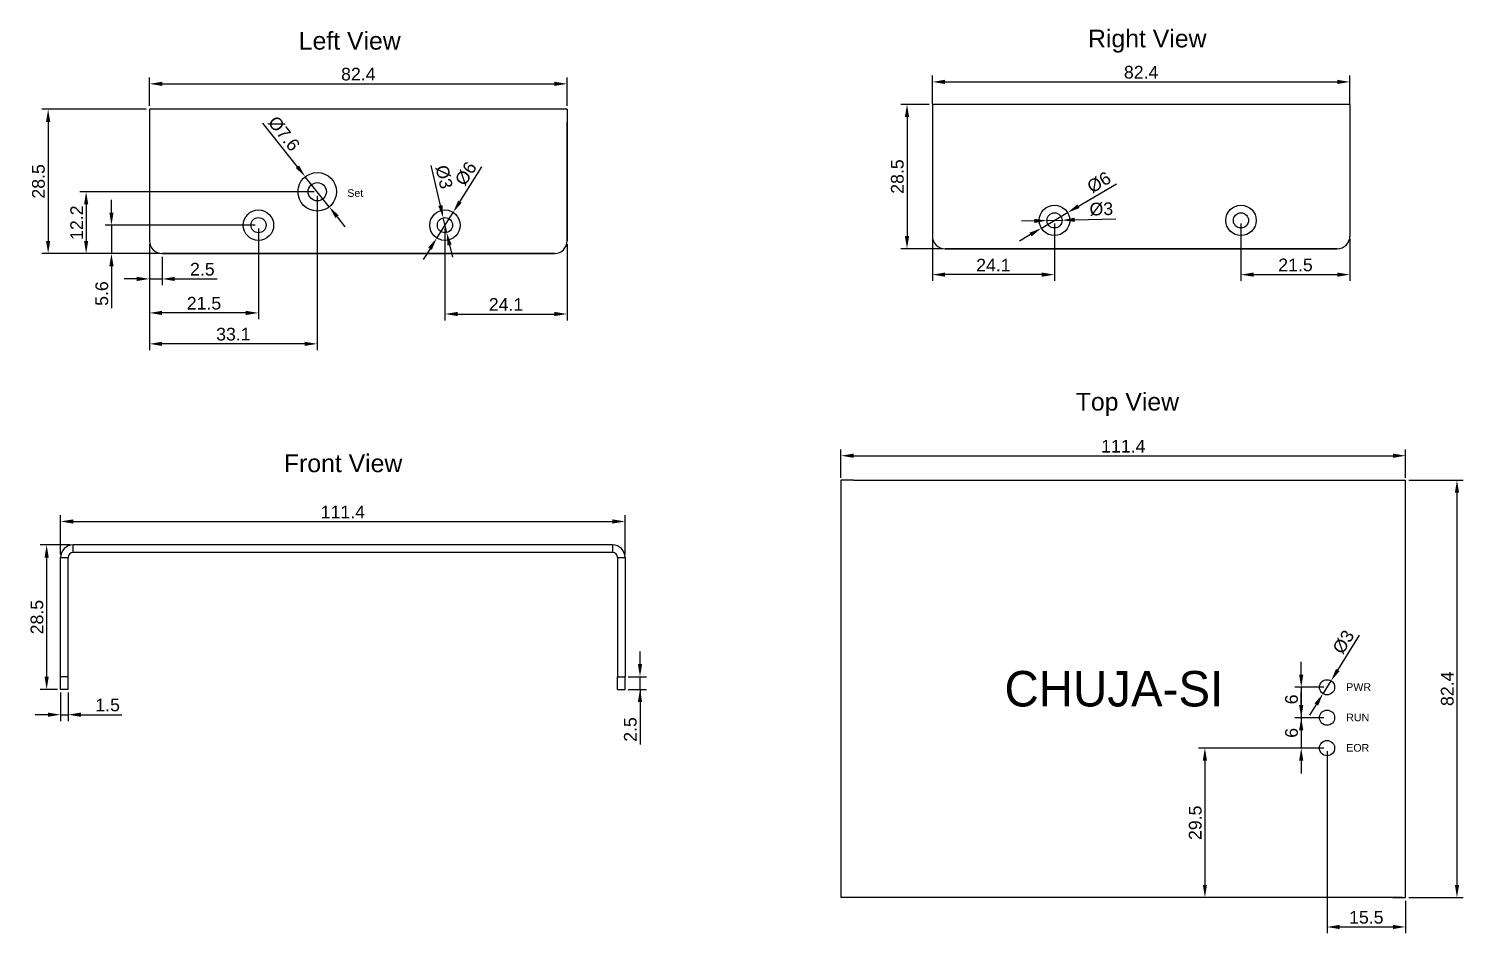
# Model space of a CAD drawing. Header units: millimetres. Extents: x 15 to 627, y 19 to 461.
# Drawn here: x 21 to 304.1, y 18.6 to 197.2 of the extents above; entities that cross this region are included whole.
import ezdxf

# ---------------------------------------------------------------- set-up
doc = ezdxf.new("R2010")
doc.units = ezdxf.units.MM
doc.header["$MEASUREMENT"] = 0
doc.layers.get('0').update_dxf_attribs({"linetype": 'CONTINUOUS'})
doc.layers.get('DEFPOINTS').update_dxf_attribs({"linetype": 'CONTINUOUS'})
for name, color, linetype in [('DIMENSION', 3, 'CONTINUOUS'), ('Title', 5, 'CONTINUOUS'), ('VIEW009', 7, 'CONTINUOUS'), ('VIEW010', 7, 'CONTINUOUS'), ('VIEW011', 7, 'CONTINUOUS'), ('VIEW013', 7, 'CONTINUOUS')]:
    doc.layers.add(name, color=color, linetype=linetype)
doc.styles.add('CHUJA-SI', font='unicode.perpetua.ttf', dxfattribs={"height": 1})
doc.styles.get("Standard").update_dxf_attribs({"font": 'arial.ttf'})
doc.dimstyles.get("Standard").update_dxf_attribs({"dimscale": 0, "dimtxt": 2.5, "dimasz": 2.5, "dimexe": 1.25, "dimexo": 0.625, "dimtad": 1, "dimdsep": 46, "dimtxsty": 'Standard', "dimcen": 2.5, "dimadec": 0, "dimazin": 0, "dimtfac": 1, "dimtmove": 0, "dimatfit": 3, "dimfxl": 1, "dimarcsym": 0})

# ---------------------------------------------------------------- blocks, each defined once
blk = doc.blocks.new('*D2')
at = {"layer": 'DEFPOINTS', "color": 0, "transparency": 16777216}
for p in [(292.704737, 112.902147), (181.304737, 107.937567), (292.704737, 107.937567)]:
    blk.add_point(p, dxfattribs=at)
at = {"layer": 'DIMENSION', "color": 0, "transparency": 16777216}
for p, q in [((181.304737, 108.562567), (181.304737, 114.152147)), ((292.704737, 108.562567), (292.704737, 114.152147)), ((183.804737, 112.902147), (290.204737, 112.902147))]:
    blk.add_line(p, q, dxfattribs=at)
for points in [[(183.804737, 113.318813), (183.804737, 112.48548), (181.304737, 112.902147)], [(290.204737, 112.48548), (290.204737, 113.318813), (292.704737, 112.902147)]]:
    blk.add_solid(points, dxfattribs=at)
at = {"layer": 'DIMENSION', "color": 0, "linetype": 'ByBlock', "transparency": 16777216, "insert": (237.004737, 114.782147), "char_height": 2.5, "attachment_point": 5}
blk.add_mtext('111.4', dxfattribs=at)
blk = doc.blocks.new('*D12')
at = {"layer": 'DEFPOINTS', "color": 0, "transparency": 16777216}
for p in [(277.999078, 68.475683), (276.410395, 65.929848)]:
    blk.add_point(p, dxfattribs=at)
at = {"layer": 'DIMENSION', "color": 0, "transparency": 16777216}
for p, q in [((279.322599, 70.5966), (283.614778, 77.474737)), ((276.410395, 65.929848), (277.999078, 68.475683)), ((275.086874, 63.808931), (273.763353, 61.688013))]:
    blk.add_line(p, q, dxfattribs=at)
for points in [[(278.969113, 70.817187), (279.676085, 70.376014), (277.999078, 68.475683)], [(275.44036, 63.588344), (274.733388, 64.029517), (276.410395, 65.929848)]]:
    blk.add_solid(points, dxfattribs=at)
at = {"layer": 'DIMENSION', "color": 0, "linetype": 'ByBlock', "transparency": 16777216, "insert": (280.459166, 76.139062), "char_height": 2.5, "attachment_point": 5, "rotation": 58.03450733}
blk.add_mtext('{\\Q0;%%c}3', dxfattribs=at)
blk = doc.blocks.new('*D28')
at = {"layer": 'DEFPOINTS', "color": 0, "transparency": 16777216}
for p in [(277.204737, 67.202766), (272.110895, 61.202766), (277.204737, 61.202766)]:
    blk.add_point(p, dxfattribs=at)
at = {"layer": 'DIMENSION', "color": 0, "transparency": 16777216}
for p, q in [((272.110895, 69.702766), (272.110895, 72.202766)), ((276.579737, 67.202766), (270.860895, 67.202766)), ((272.110895, 67.202766), (272.110895, 61.202766)), ((276.579737, 61.202766), (270.860895, 61.202766)), ((272.110895, 58.702766), (272.110895, 56.202766))]:
    blk.add_line(p, q, dxfattribs=at)
for points in [[(271.694228, 69.702766), (272.527562, 69.702766), (272.110895, 67.202766)], [(272.527562, 58.702766), (271.694228, 58.702766), (272.110895, 61.202766)]]:
    blk.add_solid(points, dxfattribs=at)
at = {"layer": 'DIMENSION', "color": 0, "linetype": 'ByBlock', "transparency": 16777216, "insert": (270.209645, 64.814035), "char_height": 2.5, "attachment_point": 5, "rotation": 90}
blk.add_mtext('6', dxfattribs=at)
blk = doc.blocks.new('*D29')
at = {"layer": 'DEFPOINTS', "color": 0, "transparency": 16777216}
for p in [(277.204737, 61.202766), (272.110895, 55.202766), (277.204737, 55.202766)]:
    blk.add_point(p, dxfattribs=at)
at = {"layer": 'DIMENSION', "color": 0, "transparency": 16777216}
for p, q in [((272.110895, 63.702766), (272.110895, 66.202766)), ((276.579737, 61.202766), (270.860895, 61.202766)), ((272.110895, 61.202766), (272.110895, 55.202766)), ((276.579737, 55.202766), (270.860895, 55.202766)), ((272.110895, 52.702766), (272.110895, 50.202766))]:
    blk.add_line(p, q, dxfattribs=at)
for points in [[(271.694228, 63.702766), (272.527562, 63.702766), (272.110895, 61.202766)], [(272.527562, 52.702766), (271.694228, 52.702766), (272.110895, 55.202766)]]:
    blk.add_solid(points, dxfattribs=at)
at = {"layer": 'DIMENSION', "color": 0, "linetype": 'ByBlock', "transparency": 16777216, "insert": (270.209645, 58.202766), "char_height": 2.5, "attachment_point": 5, "rotation": 90}
blk.add_mtext('6', dxfattribs=at)
blk = doc.blocks.new('*D32')
at = {"layer": 'DEFPOINTS', "color": 0, "transparency": 16777216}
for p in [(277.204737, 55.202766), (253.108256, 25.702766), (292.704737, 25.702766)]:
    blk.add_point(p, dxfattribs=at)
at = {"layer": 'DIMENSION', "color": 0, "transparency": 16777216}
for p, q in [((276.579737, 55.202766), (251.858256, 55.202766)), ((253.108256, 52.702766), (253.108256, 28.202766)), ((292.079737, 25.702766), (251.858256, 25.702766))]:
    blk.add_line(p, q, dxfattribs=at)
for points in [[(253.524922, 52.702766), (252.691589, 52.702766), (253.108256, 55.202766)], [(252.691589, 28.202766), (253.524922, 28.202766), (253.108256, 25.702766)]]:
    blk.add_solid(points, dxfattribs=at)
at = {"layer": 'DIMENSION', "color": 0, "linetype": 'ByBlock', "transparency": 16777216, "insert": (251.207006, 40.452766), "char_height": 2.5, "attachment_point": 5, "rotation": 90}
blk.add_mtext('29.5', dxfattribs=at)
blk = doc.blocks.new('*D37')
at = {"layer": 'DEFPOINTS', "color": 0, "transparency": 16777216}
for p in [(277.204737, 55.202766), (292.704737, 25.702766), (292.704737, 19.891339)]:
    blk.add_point(p, dxfattribs=at)
at = {"layer": 'DIMENSION', "color": 0, "transparency": 16777216}
for p, q in [((277.204737, 54.577766), (277.204737, 18.641339)), ((292.704737, 25.077766), (292.704737, 18.641339)), ((279.704737, 19.891339), (290.204737, 19.891339))]:
    blk.add_line(p, q, dxfattribs=at)
for points in [[(279.704737, 20.308005), (279.704737, 19.474672), (277.204737, 19.891339)], [(290.204737, 19.474672), (290.204737, 20.308005), (292.704737, 19.891339)]]:
    blk.add_solid(points, dxfattribs=at)
at = {"layer": 'DIMENSION', "color": 0, "linetype": 'ByBlock', "transparency": 16777216, "insert": (284.954737, 21.792589), "char_height": 2.5, "attachment_point": 5}
blk.add_mtext('15.5', dxfattribs=at)
blk = doc.blocks.new('*D38')
at = {"layer": 'DEFPOINTS', "color": 0, "transparency": 16777216}
for p in [(292.704737, 108.102366), (292.704737, 25.702766), (302.843901, 25.702766)]:
    blk.add_point(p, dxfattribs=at)
at = {"layer": 'DIMENSION', "color": 0, "transparency": 16777216}
for p, q in [((293.329737, 108.102366), (304.093901, 108.102366)), ((302.843901, 105.602366), (302.843901, 28.202766)), ((293.329737, 25.702766), (304.093901, 25.702766))]:
    blk.add_line(p, q, dxfattribs=at)
for points in [[(303.260567, 105.602366), (302.427234, 105.602366), (302.843901, 108.102366)], [(302.427234, 28.202766), (303.260567, 28.202766), (302.843901, 25.702766)]]:
    blk.add_solid(points, dxfattribs=at)
at = {"layer": 'DIMENSION', "color": 0, "linetype": 'ByBlock', "transparency": 16777216, "insert": (300.942651, 66.902566), "char_height": 2.5, "attachment_point": 5, "rotation": 90}
blk.add_mtext('82.4', dxfattribs=at)
blk = doc.blocks.new('*D61')
at = {"layer": 'DEFPOINTS', "color": 0, "transparency": 16777216}
for p in [(138.7175, 99.923135), (27.317, 92.795541), (138.7175, 92.795541)]:
    blk.add_point(p, dxfattribs=at)
at = {"layer": 'DIMENSION', "color": 0, "transparency": 16777216}
for p, q in [((27.317, 93.420541), (27.317, 101.173135)), ((29.817, 99.923135), (136.2175, 99.923135)), ((138.7175, 93.420541), (138.7175, 101.173135))]:
    blk.add_line(p, q, dxfattribs=at)
for points in [[(29.817, 100.339802), (29.817, 99.506469), (27.317, 99.923135)], [(136.2175, 99.506469), (136.2175, 100.339802), (138.7175, 99.923135)]]:
    blk.add_solid(points, dxfattribs=at)
at = {"layer": 'DIMENSION', "color": 0, "linetype": 'ByBlock', "transparency": 16777216, "insert": (83.01725, 101.803135), "char_height": 2.5, "attachment_point": 5}
blk.add_mtext('111.4', dxfattribs=at)
blk = doc.blocks.new('*D100')
at = {"layer": 'DEFPOINTS', "color": 0}
for p in [(281.73, 186.68), (199.33, 181.68), (281.73, 181.68)]:
    blk.add_point(p, dxfattribs=at)
at = {"layer": 'DIMENSION', "color": 0, "lineweight": -2}
for p, q in [((199.33, 182.31), (199.33, 187.93)), ((281.73, 182.31), (281.73, 187.93)), ((201.83, 186.68), (279.23, 186.68))]:
    blk.add_line(p, q, dxfattribs=at)
at = {"layer": 'DIMENSION', "color": 0}
for points in [[(201.83, 187.1), (201.83, 186.27), (199.33, 186.68)], [(279.23, 186.27), (279.23, 187.1), (281.73, 186.68)]]:
    blk.add_solid(points, dxfattribs=at)
at = {"layer": 'DIMENSION', "color": 0, "linetype": 'ByBlock', "insert": (240.53, 188.58), "char_height": 2.5, "attachment_point": 5}
blk.add_mtext('82.4', dxfattribs=at)
blk = doc.blocks.new('*D106')
at = {"layer": 'DEFPOINTS', "color": 0, "transparency": 16777216}
for p in [(223.428727, 159.353601), (199.328727, 156.253601), (199.328727, 148.644474)]:
    blk.add_point(p, dxfattribs=at)
at = {"layer": 'DIMENSION', "color": 0, "transparency": 16777216}
for p, q in [((223.428727, 158.728601), (223.428727, 147.394474)), ((199.328727, 155.628601), (199.328727, 147.394474)), ((220.928727, 148.644474), (201.828727, 148.644474))]:
    blk.add_line(p, q, dxfattribs=at)
for points in [[(201.828727, 149.06114), (201.828727, 148.227807), (199.328727, 148.644474)], [(220.928727, 148.227807), (220.928727, 149.06114), (223.428727, 148.644474)]]:
    blk.add_solid(points, dxfattribs=at)
at = {"layer": 'DIMENSION', "color": 0, "linetype": 'ByBlock', "transparency": 16777216, "insert": (211.378727, 150.524474), "char_height": 2.5, "attachment_point": 5}
blk.add_mtext('24.1', dxfattribs=at)
blk = doc.blocks.new('*D109')
at = {"layer": 'DEFPOINTS', "color": 0, "transparency": 16777216}
for p in [(260.228727, 159.353601), (281.728727, 156.253601), (281.728727, 148.644474)]:
    blk.add_point(p, dxfattribs=at)
at = {"layer": 'DIMENSION', "color": 0, "transparency": 16777216}
for p, q in [((260.228727, 158.728601), (260.228727, 147.394474)), ((281.728727, 155.628601), (281.728727, 147.394474)), ((262.728727, 148.644474), (279.228727, 148.644474))]:
    blk.add_line(p, q, dxfattribs=at)
for points in [[(262.728727, 149.06114), (262.728727, 148.227807), (260.228727, 148.644474)], [(279.228727, 148.227807), (279.228727, 149.06114), (281.728727, 148.644474)]]:
    blk.add_solid(points, dxfattribs=at)
at = {"layer": 'DIMENSION', "color": 0, "linetype": 'ByBlock', "transparency": 16777216, "insert": (270.978727, 150.545724), "char_height": 2.5, "attachment_point": 5}
blk.add_mtext('21.5', dxfattribs=at)
blk = doc.blocks.new('*D151')
at = {"layer": 'DEFPOINTS', "color": 0, "transparency": 16777216}
for p in [(221.92927, 159.313232), (224.928184, 159.39397)]:
    blk.add_point(p, dxfattribs=at)
at = {"layer": 'DIMENSION', "color": 0, "transparency": 16777216}
for p, q in [((219.430176, 159.24595), (216.931082, 159.178668)), ((221.92927, 159.313232), (224.928184, 159.39397)), ((227.427279, 159.461251), (235.531842, 159.679446))]:
    blk.add_line(p, q, dxfattribs=at)
for points in [[(219.44139, 158.829434), (219.418962, 159.662466), (221.92927, 159.313232)], [(227.416065, 159.877767), (227.438493, 159.044736), (224.928184, 159.39397)]]:
    blk.add_solid(points, dxfattribs=at)
at = {"layer": 'DIMENSION', "color": 0, "linetype": 'ByBlock', "transparency": 16777216, "insert": (232.67609, 161.573276), "char_height": 2.5, "attachment_point": 5, "rotation": 1.54216809}
blk.add_mtext('{\\Q0;%%c}3', dxfattribs=at)
blk = doc.blocks.new('*D152')
at = {"layer": 'DEFPOINTS', "color": 0, "transparency": 16777216}
for p in [(226.010696, 160.88116), (220.846758, 157.826042)]:
    blk.add_point(p, dxfattribs=at)
at = {"layer": 'DIMENSION', "color": 0, "transparency": 16777216}
for p, q in [((228.162337, 162.154125), (235.635497, 166.575438)), ((220.846758, 157.826042), (226.010696, 160.88116)), ((218.695118, 156.553076), (216.543477, 155.28011))]:
    blk.add_line(p, q, dxfattribs=at)
for points in [[(227.950176, 162.512732), (228.374498, 161.795519), (226.010696, 160.88116)], [(218.907279, 156.194469), (218.482957, 156.911683), (220.846758, 157.826042)]]:
    blk.add_solid(points, dxfattribs=at)
at = {"layer": 'DIMENSION', "color": 0, "linetype": 'ByBlock', "transparency": 16777216, "insert": (232.219334, 166.8433), "char_height": 2.5, "attachment_point": 5, "rotation": 30.60964622}
blk.add_mtext('{\\Q0;%%c}6', dxfattribs=at)
blk = doc.blocks.new('*D160')
at = {"layer": 'DEFPOINTS', "color": 0, "transparency": 16777216}
for p in [(66.365421, 158.404068), (44.865421, 155.304068), (44.865421, 141.08865)]:
    blk.add_point(p, dxfattribs=at)
at = {"layer": 'DIMENSION', "color": 0, "transparency": 16777216}
for p, q in [((66.365421, 157.779068), (66.365421, 139.83865)), ((44.865421, 154.679068), (44.865421, 139.83865)), ((63.865421, 141.08865), (47.365421, 141.08865))]:
    blk.add_line(p, q, dxfattribs=at)
for points in [[(47.365421, 141.505317), (47.365421, 140.671984), (44.865421, 141.08865)], [(63.865421, 140.671984), (63.865421, 141.505317), (66.365421, 141.08865)]]:
    blk.add_solid(points, dxfattribs=at)
at = {"layer": 'DIMENSION', "color": 0, "linetype": 'ByBlock', "transparency": 16777216, "insert": (55.615421, 142.9899), "char_height": 2.5, "attachment_point": 5}
blk.add_mtext('21.5', dxfattribs=at)
blk = doc.blocks.new('*D163')
at = {"layer": 'DEFPOINTS', "color": 0, "transparency": 16777216}
for p in [(103.165821, 158.404068), (127.265821, 155.304068), (127.265821, 140.874365)]:
    blk.add_point(p, dxfattribs=at)
at = {"layer": 'DIMENSION', "color": 0, "transparency": 16777216}
for p, q in [((103.165821, 157.779068), (103.165821, 139.624365)), ((127.265821, 154.679068), (127.265821, 139.624365)), ((105.665821, 140.874365), (124.765821, 140.874365))]:
    blk.add_line(p, q, dxfattribs=at)
for points in [[(105.665821, 141.291031), (105.665821, 140.457698), (103.165821, 140.874365)], [(124.765821, 140.457698), (124.765821, 141.291031), (127.265821, 140.874365)]]:
    blk.add_solid(points, dxfattribs=at)
at = {"layer": 'DIMENSION', "color": 0, "linetype": 'ByBlock', "transparency": 16777216, "insert": (115.215821, 142.754365), "char_height": 2.5, "attachment_point": 5}
blk.add_mtext('24.1', dxfattribs=at)
blk = doc.blocks.new('*D165')
at = {"layer": 'DEFPOINTS', "color": 0, "transparency": 16777216}
for p in [(102.825745, 159.865009), (103.505898, 156.943127)]:
    blk.add_point(p, dxfattribs=at)
at = {"layer": 'DIMENSION', "color": 0, "transparency": 16777216}
for p, q in [((102.25895, 162.29991), (100.420834, 170.196294)), ((103.505898, 156.943127), (102.825745, 159.865009)), ((104.072693, 154.508226), (104.639488, 152.073325))]:
    blk.add_line(p, q, dxfattribs=at)
for points in [[(101.853133, 162.205444), (102.664767, 162.394376), (102.825745, 159.865009)], [(104.47851, 154.602692), (103.666876, 154.41376), (103.505898, 156.943127)]]:
    blk.add_solid(points, dxfattribs=at)
at = {"layer": 'DIMENSION', "color": 0, "linetype": 'ByBlock', "transparency": 16777216, "insert": (102.975197, 167.912187), "char_height": 2.5, "attachment_point": 5, "rotation": 283.10391925}
blk.add_mtext('{\\Q0;%%c}3', dxfattribs=at)
blk = doc.blocks.new('*D166')
at = {"layer": 'DEFPOINTS', "color": 0, "transparency": 16777216}
for p in [(104.774796, 160.936103), (101.556847, 155.872033)]:
    blk.add_point(p, dxfattribs=at)
at = {"layer": 'DIMENSION', "color": 0, "transparency": 16777216}
for p, q in [((106.115608, 163.046132), (110.463862, 169.888956)), ((101.556847, 155.872033), (104.774796, 160.936103)), ((100.216035, 153.762004), (98.875222, 151.651975))]:
    blk.add_line(p, q, dxfattribs=at)
for points in [[(105.763937, 163.269601), (106.46728, 162.822663), (104.774796, 160.936103)], [(100.567706, 153.538535), (99.864363, 153.985473), (101.556847, 155.872033)]]:
    blk.add_solid(points, dxfattribs=at)
at = {"layer": 'DIMENSION', "color": 0, "linetype": 'ByBlock', "transparency": 16777216, "insert": (107.297439, 168.579119), "char_height": 2.5, "attachment_point": 5, "rotation": 57.56619301}
blk.add_mtext('{\\Q0;%%c}6', dxfattribs=at)
blk = doc.blocks.new('*D173')
at = {"layer": 'DEFPOINTS', "color": 0, "transparency": 16777216}
for p in [(66.365421, 158.404068), (37.365421, 152.804068), (47.365421, 152.804068)]:
    blk.add_point(p, dxfattribs=at)
at = {"layer": 'DIMENSION', "color": 0, "transparency": 16777216}
for p, q in [((37.365421, 160.904068), (37.365421, 163.404068)), ((65.740421, 158.404068), (36.115421, 158.404068)), ((37.365421, 158.404068), (37.365421, 152.804068)), ((46.740421, 152.804068), (36.115421, 152.804068)), ((37.365421, 150.304068), (37.365421, 142.006568))]:
    blk.add_line(p, q, dxfattribs=at)
for points in [[(36.948755, 160.904068), (37.782088, 160.904068), (37.365421, 158.404068)], [(37.782088, 150.304068), (36.948755, 150.304068), (37.365421, 152.804068)]]:
    blk.add_solid(points, dxfattribs=at)
at = {"layer": 'DIMENSION', "color": 0, "linetype": 'ByBlock', "transparency": 16777216, "insert": (35.464171, 144.905318), "char_height": 2.5, "attachment_point": 5, "rotation": 90}
blk.add_mtext('5.6', dxfattribs=at)
blk = doc.blocks.new('*D182')
at = {"layer": 'DEFPOINTS', "color": 0, "transparency": 16777216}
for p in [(77.965421, 164.804068), (44.865421, 154.679068), (44.865421, 134.981508)]:
    blk.add_point(p, dxfattribs=at)
at = {"layer": 'DIMENSION', "color": 0, "transparency": 16777216}
for p, q in [((77.965421, 164.179068), (77.965421, 133.731508)), ((44.865421, 154.054068), (44.865421, 133.731508)), ((75.465421, 134.981508), (47.365421, 134.981508))]:
    blk.add_line(p, q, dxfattribs=at)
for points in [[(47.365421, 135.398174), (47.365421, 134.564841), (44.865421, 134.981508)], [(75.465421, 134.564841), (75.465421, 135.398174), (77.965421, 134.981508)]]:
    blk.add_solid(points, dxfattribs=at)
at = {"layer": 'DIMENSION', "color": 0, "linetype": 'ByBlock', "transparency": 16777216, "insert": (61.415421, 136.882758), "char_height": 2.5, "attachment_point": 5}
blk.add_mtext('33.1', dxfattribs=at)
blk = doc.blocks.new('*D185')
at = {"layer": 'DEFPOINTS', "color": 0, "transparency": 16777216}
for p in [(44.865421, 155.304068), (47.365421, 152.804068), (47.365421, 147.804068)]:
    blk.add_point(p, dxfattribs=at)
at = {"layer": 'DIMENSION', "color": 0, "transparency": 16777216}
for p, q in [((44.865421, 154.679068), (44.865421, 146.554068)), ((47.365421, 152.179068), (47.365421, 146.554068)), ((42.365421, 147.804068), (39.865421, 147.804068)), ((44.865421, 147.804068), (47.365421, 147.804068)), ((49.865421, 147.804068), (58.222921, 147.804068))]:
    blk.add_line(p, q, dxfattribs=at)
for points in [[(42.365421, 147.387401), (42.365421, 148.220735), (44.865421, 147.804068)], [(49.865421, 148.220735), (49.865421, 147.387401), (47.365421, 147.804068)]]:
    blk.add_solid(points, dxfattribs=at)
at = {"layer": 'DIMENSION', "color": 0, "linetype": 'ByBlock', "transparency": 16777216, "insert": (55.294171, 149.705318), "char_height": 2.5, "attachment_point": 5}
blk.add_mtext('2.5', dxfattribs=at)
blk = doc.blocks.new('*D244')
at = {"layer": 'DEFPOINTS', "color": 0}
for p in [(29.82, 95.3), (24.57, 66.79), (27.32, 66.79)]:
    blk.add_point(p, dxfattribs=at)
at = {"layer": 'DIMENSION', "color": 0, "lineweight": -2}
for p, q in [((29.19, 95.3), (23.32, 95.3)), ((24.57, 92.8), (24.57, 69.29)), ((26.69, 66.79), (23.32, 66.79))]:
    blk.add_line(p, q, dxfattribs=at)
at = {"layer": 'DIMENSION', "color": 0}
for points in [[(24.99, 92.8), (24.16, 92.8), (24.57, 95.3)], [(24.16, 69.29), (24.99, 69.29), (24.57, 66.79)]]:
    blk.add_solid(points, dxfattribs=at)
at = {"layer": 'DIMENSION', "color": 0, "linetype": 'ByBlock', "insert": (22.67, 81.05), "char_height": 2.5, "attachment_point": 5, "rotation": 90}
blk.add_mtext('28.5', dxfattribs=at)
blk = doc.blocks.new('*D248')
at = {"layer": 'DEFPOINTS', "color": 0}
for p in [(27.32, 66.79), (28.82, 66.79), (28.82, 61.79)]:
    blk.add_point(p, dxfattribs=at)
at = {"layer": 'DIMENSION', "color": 0, "lineweight": -2}
for p, q in [((27.32, 66.17), (27.32, 60.54)), ((28.82, 66.17), (28.82, 60.54)), ((24.82, 61.79), (22.32, 61.79)), ((27.32, 61.79), (28.82, 61.79)), ((31.32, 61.79), (39.4, 61.79))]:
    blk.add_line(p, q, dxfattribs=at)
at = {"layer": 'DIMENSION', "color": 0}
for points in [[(24.82, 61.38), (24.82, 62.21), (27.32, 61.79)], [(31.32, 62.21), (31.32, 61.38), (28.82, 61.79)]]:
    blk.add_solid(points, dxfattribs=at)
at = {"layer": 'DIMENSION', "color": 0, "linetype": 'ByBlock', "insert": (36.61, 63.7), "char_height": 2.5, "attachment_point": 5}
blk.add_mtext('1.5', dxfattribs=at)
blk = doc.blocks.new('*D252')
at = {"layer": 'DEFPOINTS', "color": 0}
for p in [(138.72, 69.29), (141.65, 69.29), (138.72, 66.79)]:
    blk.add_point(p, dxfattribs=at)
at = {"layer": 'DIMENSION', "color": 0, "lineweight": -2}
for p, q in [((141.65, 71.79), (141.65, 74.29)), ((139.34, 69.29), (142.9, 69.29)), ((141.65, 66.79), (141.65, 69.29)), ((139.34, 66.79), (142.9, 66.79)), ((141.65, 66.79), (141.65, 55.94)), ((141.65, 64.29), (141.65, 61.79))]:
    blk.add_line(p, q, dxfattribs=at)
at = {"layer": 'DIMENSION', "color": 0}
for points in [[(141.23, 71.79), (142.06, 71.79), (141.65, 69.29)], [(142.06, 64.29), (141.23, 64.29), (141.65, 66.79)]]:
    blk.add_solid(points, dxfattribs=at)
at = {"layer": 'DIMENSION', "color": 0, "linetype": 'ByBlock', "insert": (139.75, 58.87), "char_height": 2.5, "attachment_point": 5, "rotation": 90}
blk.add_mtext('2.5', dxfattribs=at)
blk = doc.blocks.new('*D254')
at = {"layer": 'DEFPOINTS', "color": 0}
for p in [(44.87, 181.3), (24.87, 152.8), (47.37, 152.8)]:
    blk.add_point(p, dxfattribs=at)
at = {"layer": 'DIMENSION', "color": 0, "lineweight": -2}
for p, q in [((44.24, 181.3), (23.62, 181.3)), ((24.87, 178.8), (24.87, 155.3)), ((46.74, 152.8), (23.62, 152.8))]:
    blk.add_line(p, q, dxfattribs=at)
at = {"layer": 'DIMENSION', "color": 0}
for points in [[(25.28, 178.8), (24.45, 178.8), (24.87, 181.3)], [(24.45, 155.3), (25.28, 155.3), (24.87, 152.8)]]:
    blk.add_solid(points, dxfattribs=at)
at = {"layer": 'DIMENSION', "color": 0, "linetype": 'ByBlock', "insert": (22.96, 167.05), "char_height": 2.5, "attachment_point": 5, "rotation": 90}
blk.add_mtext('28.5', dxfattribs=at)
blk = doc.blocks.new('*D258')
at = {"layer": 'DEFPOINTS', "color": 0}
for p in [(127.27, 186.3), (44.87, 181.3), (127.27, 181.3)]:
    blk.add_point(p, dxfattribs=at)
at = {"layer": 'DIMENSION', "color": 0, "lineweight": -2}
for p, q in [((44.87, 181.93), (44.87, 187.55)), ((127.27, 181.93), (127.27, 187.55)), ((47.37, 186.3), (124.77, 186.3))]:
    blk.add_line(p, q, dxfattribs=at)
at = {"layer": 'DIMENSION', "color": 0}
for points in [[(47.37, 186.72), (47.37, 185.89), (44.87, 186.3)], [(124.77, 185.89), (124.77, 186.72), (127.27, 186.3)]]:
    blk.add_solid(points, dxfattribs=at)
at = {"layer": 'DIMENSION', "color": 0, "linetype": 'ByBlock', "insert": (86.07, 188.21), "char_height": 2.5, "attachment_point": 5}
blk.add_mtext('82.4', dxfattribs=at)
blk = doc.blocks.new('*D265')
at = {"layer": 'DEFPOINTS', "color": 0}
for p in [(77.97, 165), (32.37, 152.8), (47.37, 152.8)]:
    blk.add_point(p, dxfattribs=at)
at = {"layer": 'DIMENSION', "color": 0, "lineweight": -2}
for p, q in [((77.34, 165), (31.12, 165)), ((32.37, 162.5), (32.37, 155.3)), ((46.74, 152.8), (31.12, 152.8))]:
    blk.add_line(p, q, dxfattribs=at)
at = {"layer": 'DIMENSION', "color": 0}
for points in [[(32.78, 162.5), (31.95, 162.5), (32.37, 165)], [(31.95, 155.3), (32.78, 155.3), (32.37, 152.8)]]:
    blk.add_solid(points, dxfattribs=at)
at = {"layer": 'DIMENSION', "color": 0, "linetype": 'ByBlock', "insert": (30.49, 158.9), "char_height": 2.5, "attachment_point": 5, "rotation": 90}
blk.add_mtext('12.2', dxfattribs=at)
blk = doc.blocks.new('*D267')
at = {"layer": 'DEFPOINTS', "color": 0}
for p in [(75.6, 167.98), (80.33, 162.03)]:
    blk.add_point(p, dxfattribs=at)
at = {"layer": 'DIMENSION', "color": 0, "lineweight": -2}
for p, q in [((74.05, 169.94), (67.2, 178.57)), ((80.33, 162.03), (75.6, 167.98)), ((81.88, 160.07), (83.43, 158.11))]:
    blk.add_line(p, q, dxfattribs=at)
at = {"layer": 'DIMENSION', "color": 0}
for points in [[(73.72, 169.68), (74.38, 170.2), (75.6, 167.98)], [(82.21, 160.33), (81.55, 159.81), (80.33, 162.03)]]:
    blk.add_solid(points, dxfattribs=at)
at = {"layer": 'DIMENSION', "color": 0, "linetype": 'ByBlock', "insert": (71.39, 176.46), "char_height": 2.5, "attachment_point": 5, "rotation": 308.4174}
blk.add_mtext('{\\Q0;%%c}7.6', dxfattribs=at)
blk = doc.blocks.new('*D273')
at = {"layer": 'DEFPOINTS', "color": 0}
for p in [(199.33, 182.25), (194.33, 153.75), (201.83, 153.75)]:
    blk.add_point(p, dxfattribs=at)
at = {"layer": 'DIMENSION', "color": 0, "lineweight": -2}
for p, q in [((198.7, 182.25), (193.08, 182.25)), ((194.33, 179.75), (194.33, 156.25)), ((201.2, 153.75), (193.08, 153.75))]:
    blk.add_line(p, q, dxfattribs=at)
at = {"layer": 'DIMENSION', "color": 0}
for points in [[(194.75, 179.75), (193.91, 179.75), (194.33, 182.25)], [(193.91, 156.25), (194.75, 156.25), (194.33, 153.75)]]:
    blk.add_solid(points, dxfattribs=at)
at = {"layer": 'DIMENSION', "color": 0, "linetype": 'ByBlock', "insert": (192.43, 168), "char_height": 2.5, "attachment_point": 5, "rotation": 90}
blk.add_mtext('28.5', dxfattribs=at)

msp = doc.modelspace()

# ---------------------------------------------------------------- linework, layer by layer
at = {"linetype": 'ByBlock'}
for p, q in [((44.865, 181.304), (44.865, 178.804)), ((127.266, 181.304), (127.266, 178.804)), ((199.329, 182.309), (199.329, 179.754)), ((281.729, 182.254), (281.729, 180.354))]:
    msp.add_line(p, q, dxfattribs=at)
for centre, radius in [((77.965, 165.004), 3.8), ((66.365, 158.404), 3), ((103.166, 158.404), 3), ((223.429, 159.354), 3), ((260.229, 159.354), 3)]:
    msp.add_circle(centre, radius, dxfattribs=at)
at = {"layer": 'VIEW009'}
for p, q in [((181.305, 108.102), (181.305, 25.703)), ((183.805, 108.102), (290.205, 108.102)), ((292.705, 25.703), (292.705, 108.102)), ((290.205, 25.703), (183.805, 25.703))]:
    msp.add_line(p, q, dxfattribs=at)
for centre in [(277.205, 67.203), (277.205, 61.203), (277.205, 55.203)]:
    msp.add_circle(centre, 1.5, dxfattribs=at)
for points in [[(183.805, 108.102), (183.665, 108.102), (183.525, 108.102), (183.247, 108.102), (182.979, 108.102), (182.85, 108.102), (182.72, 108.102), (182.597, 108.102), (182.475, 108.102), (182.36, 108.102), (182.246, 108.102), (182.142, 108.102), (182.037, 108.102), (181.944, 108.102), (181.85, 108.102), (181.769, 108.102), (181.688, 108.102), (181.62, 108.102), (181.552, 108.102), (181.499, 108.102), (181.445, 108.102), (181.406, 108.102), (181.368, 108.102), (181.344, 108.102), (181.321, 108.102), (181.313, 108.102), (181.305, 108.102)], [(290.205, 108.102), (290.345, 108.102), (290.485, 108.102), (290.763, 108.102), (291.031, 108.102), (291.16, 108.102), (291.29, 108.102), (291.412, 108.102), (291.535, 108.102), (291.649, 108.102), (291.764, 108.102), (291.868, 108.102), (291.973, 108.102), (292.066, 108.102), (292.159, 108.102), (292.241, 108.102), (292.322, 108.102), (292.389, 108.102), (292.457, 108.102), (292.511, 108.102), (292.565, 108.102), (292.603, 108.102), (292.642, 108.102), (292.666, 108.102), (292.689, 108.102), (292.697, 108.102), (292.705, 108.102)], [(183.805, 25.703), (183.665, 25.703), (183.525, 25.703), (183.247, 25.703), (182.979, 25.703), (182.85, 25.703), (182.72, 25.703), (182.597, 25.703), (182.475, 25.703), (182.36, 25.703), (182.246, 25.703), (182.142, 25.703), (182.037, 25.703), (181.944, 25.703), (181.85, 25.703), (181.769, 25.703), (181.688, 25.703), (181.62, 25.703), (181.552, 25.703), (181.499, 25.703), (181.445, 25.703), (181.406, 25.703), (181.368, 25.703), (181.344, 25.703), (181.321, 25.703), (181.313, 25.703), (181.305, 25.703)], [(290.205, 25.703), (290.345, 25.703), (290.485, 25.703), (290.763, 25.703), (291.031, 25.703), (291.16, 25.703), (291.29, 25.703), (291.412, 25.703), (291.535, 25.703), (291.649, 25.703), (291.764, 25.703), (291.868, 25.703), (291.973, 25.703), (292.066, 25.703), (292.159, 25.703), (292.241, 25.703), (292.322, 25.703), (292.389, 25.703), (292.457, 25.703), (292.511, 25.703), (292.565, 25.703), (292.603, 25.703), (292.642, 25.703), (292.666, 25.703), (292.689, 25.703), (292.697, 25.703), (292.705, 25.703)]]:
    msp.add_open_spline(points, degree=2, knots=[0, 0, 0, 0.1122, 0.1122, 0.336599, 0.336599, 0.448799, 0.448799, 0.560999, 0.560999, 0.673198, 0.673198, 0.785398, 0.785398, 0.897598, 0.897598, 1.0098, 1.0098, 1.122, 1.122, 1.2342, 1.2342, 1.3464, 1.3464, 1.4586, 1.4586, 1.5708, 1.5708, 1.5708], dxfattribs=at)
at = {"layer": 'VIEW010'}
for p, q in [((29.817, 93.796), (29.817, 95.296)), ((136.218, 95.296), (29.817, 95.296)), ((136.218, 93.796), (29.817, 93.796)), ((136.218, 95.296), (136.218, 93.796)), ((27.317, 69.296), (27.317, 92.796)), ((27.317, 92.796), (28.817, 92.796)), ((28.817, 69.296), (28.817, 92.796)), ((137.217, 92.796), (138.717, 92.796)), ((137.217, 92.796), (137.217, 69.296)), ((138.717, 92.796), (138.717, 69.296)), ((28.817, 69.295), (27.317, 69.295)), ((137.217, 69.295), (138.717, 69.295)), ((28.817, 66.795), (27.317, 66.795)), ((137.217, 66.795), (138.717, 66.795))]:
    msp.add_line(p, q, dxfattribs=at)
for centre, radius, start, end in [((29.817, 92.796), 2.5, 90, 180), ((29.817, 92.796), 1, 90, 180), ((136.218, 92.796), 2.5, 0, 90), ((136.218, 92.796), 1, 0, 90)]:
    msp.add_arc(centre, radius, start, end, dxfattribs=at)
for points, knots in [([(27.317, 66.795), (27.317, 66.803), (27.317, 66.811), (27.317, 66.834), (27.317, 66.858), (27.317, 66.896), (27.317, 66.935), (27.317, 66.989), (27.317, 67.043), (27.317, 67.11), (27.317, 67.178), (27.317, 67.259), (27.317, 67.34), (27.317, 67.434), (27.317, 67.527), (27.317, 67.632), (27.317, 67.736), (27.317, 67.851), (27.317, 67.965), (27.317, 68.088), (27.317, 68.21), (27.317, 68.34), (27.317, 68.469), (27.317, 68.604), (27.317, 68.739), (27.317, 69.014), (27.317, 69.295)], [4.71239, 4.71239, 4.71239, 4.82459, 4.82459, 4.93679, 4.93679, 5.04899, 5.04899, 5.16119, 5.16119, 5.27339, 5.27339, 5.38559, 5.38559, 5.49779, 5.49779, 5.60999, 5.60999, 5.72219, 5.72219, 5.83439, 5.83439, 5.94659, 5.94659, 6.05879, 6.05879, 6.28319, 6.28319, 6.28319]), ([(28.817, 66.795), (28.817, 66.803), (28.817, 66.811), (28.817, 66.834), (28.817, 66.858), (28.817, 66.896), (28.817, 66.935), (28.817, 66.989), (28.817, 67.043), (28.817, 67.11), (28.817, 67.178), (28.817, 67.259), (28.817, 67.34), (28.817, 67.434), (28.817, 67.527), (28.817, 67.632), (28.817, 67.736), (28.817, 67.851), (28.817, 67.965), (28.817, 68.088), (28.817, 68.21), (28.817, 68.34), (28.817, 68.469), (28.817, 68.604), (28.817, 68.739), (28.817, 69.014), (28.817, 69.295)], [4.71239, 4.71239, 4.71239, 4.82459, 4.82459, 4.93679, 4.93679, 5.04899, 5.04899, 5.16119, 5.16119, 5.27339, 5.27339, 5.38559, 5.38559, 5.49779, 5.49779, 5.60999, 5.60999, 5.72219, 5.72219, 5.83439, 5.83439, 5.94659, 5.94659, 6.05879, 6.05879, 6.28319, 6.28319, 6.28319]), ([(137.217, 66.795), (137.217, 66.803), (137.217, 66.811), (137.217, 66.834), (137.217, 66.858), (137.217, 66.896), (137.217, 66.935), (137.217, 66.989), (137.217, 67.043), (137.217, 67.11), (137.217, 67.178), (137.217, 67.259), (137.217, 67.34), (137.217, 67.434), (137.217, 67.527), (137.217, 67.632), (137.217, 67.736), (137.217, 67.851), (137.217, 67.965), (137.217, 68.088), (137.217, 68.21), (137.217, 68.34), (137.217, 68.469), (137.217, 68.604), (137.217, 68.739), (137.217, 69.014), (137.217, 69.295)], [1.5708, 1.5708, 1.5708, 1.683, 1.683, 1.7952, 1.7952, 1.9074, 1.9074, 2.0196, 2.0196, 2.1318, 2.1318, 2.24399, 2.24399, 2.35619, 2.35619, 2.46839, 2.46839, 2.58059, 2.58059, 2.69279, 2.69279, 2.80499, 2.80499, 2.91719, 2.91719, 3.14159, 3.14159, 3.14159]), ([(138.717, 66.795), (138.717, 66.803), (138.717, 66.811), (138.717, 66.834), (138.717, 66.858), (138.717, 66.896), (138.717, 66.935), (138.717, 66.989), (138.717, 67.043), (138.717, 67.11), (138.717, 67.178), (138.717, 67.259), (138.717, 67.34), (138.717, 67.434), (138.717, 67.527), (138.717, 67.632), (138.717, 67.736), (138.717, 67.851), (138.717, 67.965), (138.717, 68.088), (138.717, 68.21), (138.717, 68.34), (138.717, 68.469), (138.717, 68.604), (138.717, 68.739), (138.717, 69.014), (138.717, 69.295)], [1.5708, 1.5708, 1.5708, 1.683, 1.683, 1.7952, 1.7952, 1.9074, 1.9074, 2.0196, 2.0196, 2.1318, 2.1318, 2.24399, 2.24399, 2.35619, 2.35619, 2.46839, 2.46839, 2.58059, 2.58059, 2.69279, 2.69279, 2.80499, 2.80499, 2.91719, 2.91719, 3.14159, 3.14159, 3.14159])]:
    msp.add_open_spline(points, degree=2, knots=knots, dxfattribs=at)
at = {"layer": 'VIEW011'}
for p, q in [((127.266, 181.304), (44.865, 181.304)), ((44.865, 178.804), (44.865, 155.304)), ((127.266, 155.304), (127.266, 178.804)), ((127.266, 178.804), (127.266, 155.304)), ((47.365, 152.804), (124.766, 152.804)), ((124.766, 152.804), (47.365, 152.804))]:
    msp.add_line(p, q, dxfattribs=at)
for centre, radius in [((77.965, 165.004), 1.8), ((66.365, 158.404), 1.5), ((103.166, 158.404), 1.5)]:
    msp.add_circle(centre, radius, dxfattribs=at)
for centre, start, end in [((47.365, 155.304), 180, 270), ((124.766, 155.304), 270, 0)]:
    msp.add_arc(centre, 2.5, start, end, dxfattribs=at)
at = {"layer": 'VIEW013'}
for p, q in [((281.729, 182.254), (199.329, 182.254)), ((199.329, 179.754), (199.329, 156.254)), ((281.729, 180.354), (281.729, 156.254)), ((279.229, 153.754), (201.829, 153.754)), ((201.829, 153.754), (279.229, 153.754))]:
    msp.add_line(p, q, dxfattribs=at)
for centre in [(223.429, 159.354), (260.229, 159.354)]:
    msp.add_circle(centre, 1.5, dxfattribs=at)
for centre, start, end in [((201.829, 156.254), 180, 270), ((279.229, 156.254), 270, 0.00001)]:
    msp.add_arc(centre, 2.5, start, end, dxfattribs=at)

# ---------------------------------------------------------------- texts
at = {"linetype": 'ByBlock'}
for s, p in [('Set', (83.9, 164)), ('PWR', (281, 66.5)), ('RUN', (281, 60.5)), ('EOR', (281, 54.5))]:
    msp.add_text(s, height=1.5, dxfattribs=at).set_placement(p)
at = {"linetype": 'ByBlock', "style": 'CHUJA-SI'}
msp.add_text('CHUJA-SI', height=7, dxfattribs=at).set_placement((213.569, 63.416))
at = {"layer": 'Title', "linetype": 'ByBlock', "char_height": 2.5, "width": 52.61086, "attachment_point": 1}
for s, insert in [('{\\H1.4x;Left View}', (74.324, 196.555)), ('{\\H1.4x;Right View}', (230.053, 197.002)), ('{\\H1.4x;Top View}', (227.629, 125.313)), ('{\\H1.4x;Front View}', (71.39, 113.165))]:
    msp.add_mtext(s, dxfattribs=dict(at, insert=insert))

# ---------------------------------------------------------------- dimensions: what is measured, and where the dimension line sits
at = {"layer": 'DIMENSION'}
for base, p1, p2, picture, middle in [((127.266, 186.304), (44.865, 181.304), (127.266, 181.304), '*D258', (86.066, 188.205)), ((281.729, 186.684), (199.329, 181.684), (281.729, 181.684), '*D100', (240.529, 188.585)), ((199.329, 148.644), (223.429, 159.354), (199.329, 156.254), '*D106', (211.379, 150.524)), ((281.729, 148.644), (260.229, 159.354), (281.729, 156.254), '*D109', (270.979, 150.546)), ((47.365, 147.804), (44.865, 155.304), (47.365, 152.804), '*D185', (55.294, 149.705)), ((138.717, 99.923), (27.317, 92.796), (138.717, 92.796), '*D61', (83.017, 101.803)), ((28.817, 61.795), (27.317, 66.795), (28.817, 66.795), '*D248', (36.607, 63.696))]:
    dim = msp.add_linear_dim(base=base, p1=p1, p2=p2, dimstyle='Standard', override={"dimscale": 1, "dimlfac": 1, "dimtxsty": 'Standard', "dimsah": 1, "dimtolj": 0}, dxfattribs=at)
    dim.commit()
    dim.dimension.update_dxf_attribs({"geometry": picture, "text_midpoint": middle})
for base, p1, p2, picture, middle in [((24.865, 152.804), (44.865, 181.304), (47.365, 152.804), '*D254', (22.964, 167.054)), ((194.329, 153.754), (199.329, 182.254), (201.829, 153.754), '*D273', (192.427, 168.004)), ((32.365, 152.804), (77.965, 165.004), (47.365, 152.804), '*D265', (30.485, 158.904)), ((37.365, 152.804), (66.365, 158.404), (47.365, 152.804), '*D173', (35.464, 144.905)), ((24.573, 66.795), (29.817, 95.296), (27.317, 66.795), '*D244', (22.672, 81.045))]:
    dim = msp.add_linear_dim(base=base, p1=p1, p2=p2, angle=90, dimstyle='Standard', override={"dimscale": 1, "dimlfac": 1, "dimtxsty": 'Standard', "dimsah": 1, "dimtolj": 0}, dxfattribs=at)
    dim.commit()
    dim.dimension.update_dxf_attribs({"geometry": picture, "text_midpoint": middle})
for p1, p2, text, picture, middle in [((80.327, 162.027), (75.604, 167.981), '{\\Q0;%%c}7.6', '*D267', (69.851, 175.236)), ((101.557, 155.872), (104.775, 160.936), '{\\Q0;%%c}6', '*D166', (108.96, 167.523)), ((103.506, 156.943), (102.826, 159.865), '{\\Q0;%%c}3', '*D165', (101.056, 167.466)), ((220.847, 157.826), (226.011, 160.881), '{\\Q0;%%c}6', '*D152', (233.222, 165.148)), ((221.929, 159.313), (224.928, 159.394), '{\\Q0;%%c}3', '*D151', (232.729, 159.604)), ((276.41, 65.93), (277.999, 68.476), '{\\Q0;%%c}3', '*D12', (282.13, 75.096))]:
    dim = msp.add_diameter_dim_2p(p1=p1, p2=p2, text=text, dimstyle='Standard', override={"dimscale": 1, "dimlfac": 1, "dimtxsty": 'Standard', "dimsah": 1, "dimse1": 1, "dimse2": 1, "dimtmove": 1, "dimtolj": 0}, dxfattribs=at)
    dim.commit()
    dim.dimension.update_dxf_attribs({"geometry": picture, "text_midpoint": middle, "dimtype": 163})
for base, p1, p2, picture, middle in [((44.865, 134.982), (77.965, 164.804), (44.865, 154.679), '*D182', (61.415, 134.982)), ((44.865, 141.089), (66.365, 158.404), (44.865, 155.304), '*D160', (55.615, 141.089)), ((127.266, 140.874), (103.166, 158.404), (127.266, 155.304), '*D163', (115.216, 140.874)), ((292.705, 19.891), (277.205, 55.203), (292.705, 25.703), '*D37', (284.955, 19.891))]:
    dim = msp.add_linear_dim(base=base, p1=p1, p2=p2, dimstyle='Standard', override={"dimscale": 1, "dimlfac": 1, "dimtxsty": 'Standard', "dimsah": 1, "dimtolj": 0}, dxfattribs=at)
    dim.commit()
    dim.dimension.update_dxf_attribs({"geometry": picture, "text_midpoint": middle, "dimtype": 160})
for base, p1, p2, angle, picture, middle in [((292.705, 112.902), (181.305, 107.938), (292.705, 107.938), 180, '*D2', (237.005, 112.902)), ((302.844, 25.703), (292.705, 108.102), (292.705, 25.703), 90, '*D38', (302.844, 66.903)), ((141.648, 69.295), (138.717, 66.795), (138.717, 69.295), 90, '*D252', (141.648, 58.866)), ((272.111, 61.203), (277.205, 67.203), (277.205, 61.203), 90, '*D28', (272.111, 64.814)), ((272.111, 55.203), (277.205, 61.203), (277.205, 55.203), 90, '*D29', (272.111, 58.203)), ((253.108, 25.703), (277.205, 55.203), (292.705, 25.703), 90, '*D32', (253.108, 40.453))]:
    dim = msp.add_linear_dim(base=base, p1=p1, p2=p2, angle=angle, dimstyle='Standard', override={"dimscale": 1, "dimlfac": 1, "dimtxsty": 'Standard', "dimsah": 1, "dimtolj": 0}, dxfattribs=at)
    dim.commit()
    dim.dimension.update_dxf_attribs({"geometry": picture, "text_midpoint": middle, "dimtype": 160})

doc.saveas('drawing.dxf')
